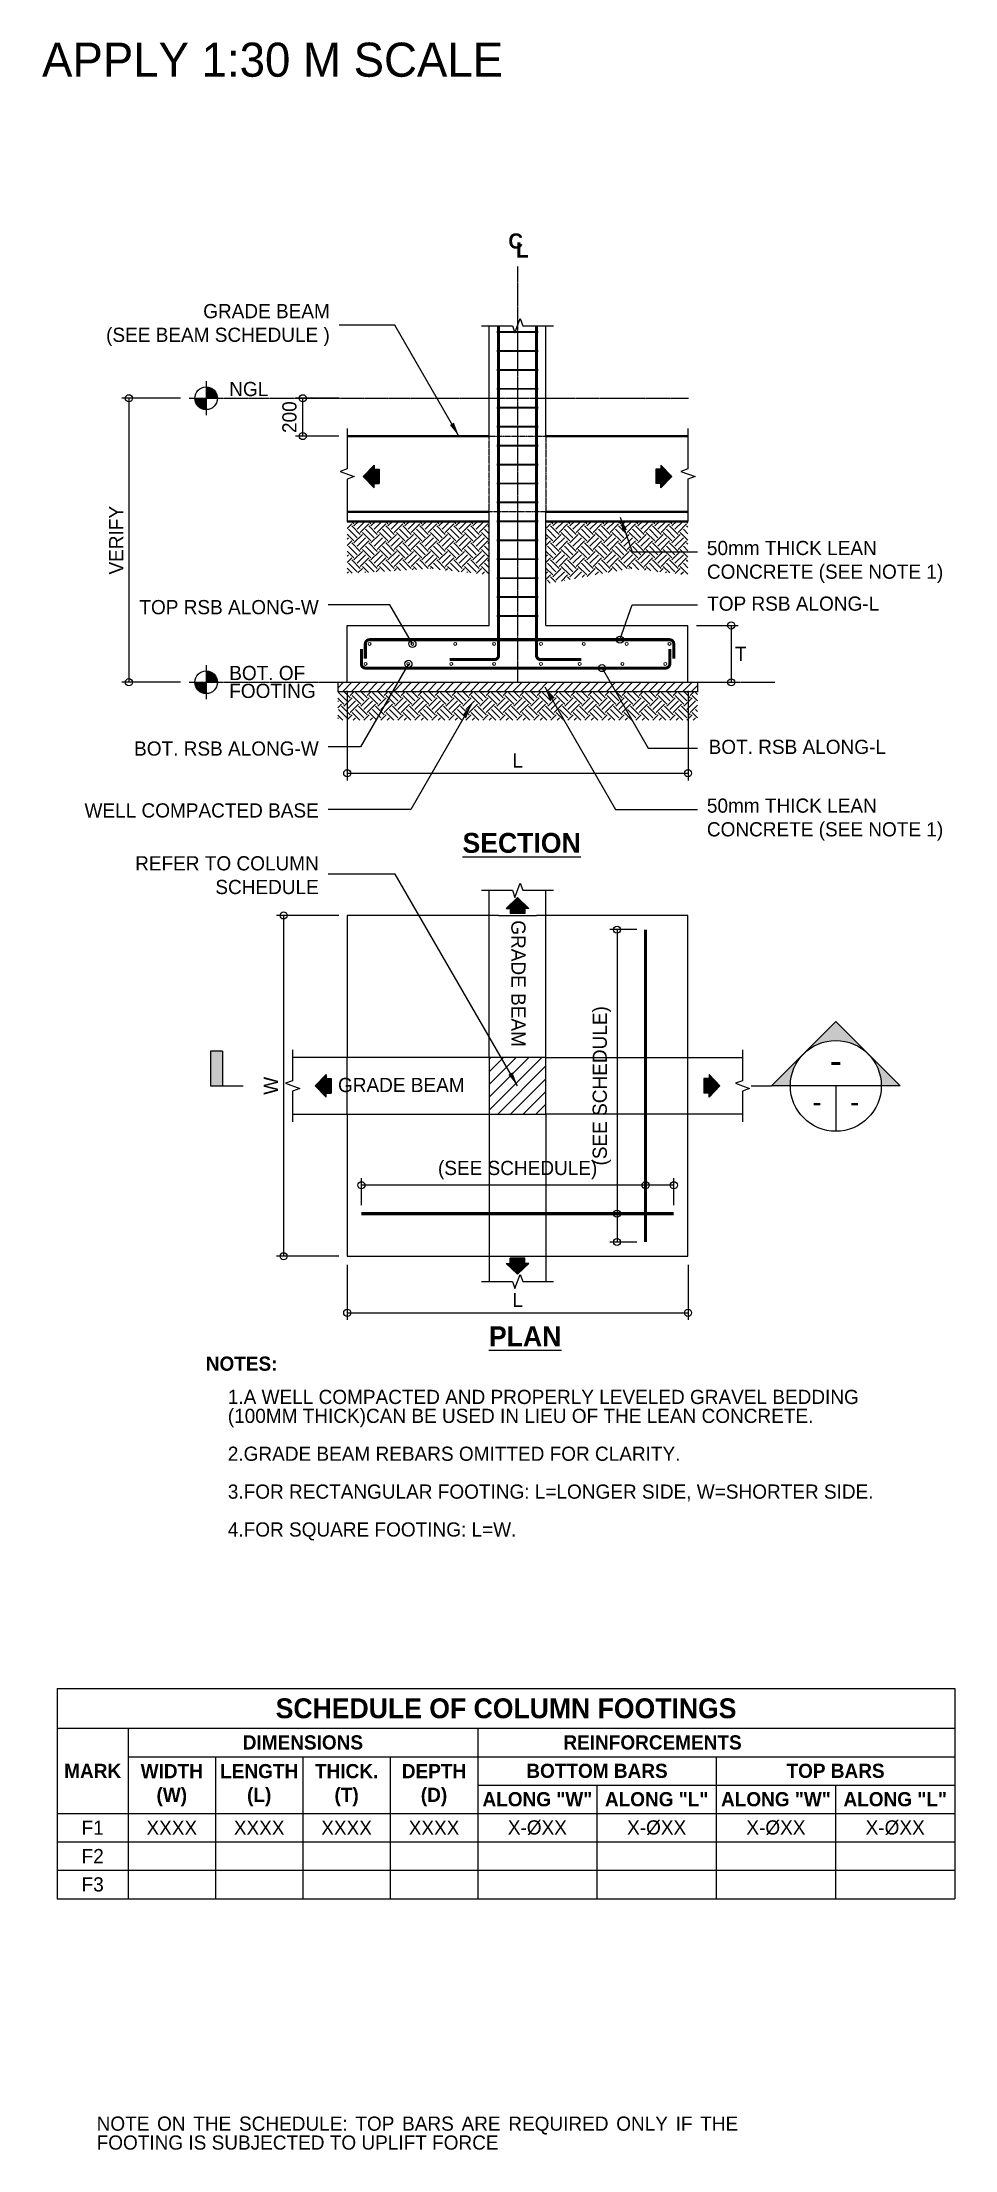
# Model space of a CAD drawing. Header units: millimetres. Extents: x 14750 to 19570, y 54146 to 65279.
import ezdxf

# ---------------------------------------------------------------- set-up
doc = ezdxf.new("R2010")
doc.units = ezdxf.units.MM
doc.header["$PDMODE"] = 3
doc.linetypes.add('CENTER2', pattern=[28.575, 19.05, -3.175, 3.175, -3.175])
doc.linetypes.add('HIDDEN2', pattern=[4.7625, 3.175, -1.5875])
for name, color, linetype in [('G-ANNO-DIM', 106, 'Continuous'), ('G-ANNO-SECTIONS', 4, 'Continuous'), ('G-ANNO-SYMBOLS', 4, 'Continuous'), ('G-ANNO-TEXT', 7, 'Continuous'), ('G-ANNO-TITLE', 7, 'Continuous'), ('G-GRID LINES', 8, 'Continuous'), ('G-HATCHES', 8, 'Continuous'), ('S-DETAILS', 254, 'Continuous'), ('S-REBARS', 162, 'Continuous')]:
    doc.layers.add(name, color=color, linetype=linetype)
doc.styles.add('Century', font='GOTHIC.TTF')
doc.styles.add('Century Bold', font='GOTHICB.TTF')
doc.dimstyles.new('DIM1_30', dxfattribs={"dimscale": 30, "dimtxt": 2.5, "dimasz": 2.5, "dimexe": 1.25, "dimexo": 1.5, "dimgap": 1, "dimtad": 1, "dimdec": 0, "dimtxsty": 'Century', "dimblk": 'SMALL', "dimcen": 2.5, "dimadec": 0, "dimazin": 0, "dimtfac": 1, "dimtdec": 0, "dimtmove": 0, "dimatfit": 3, "dimfxl": 1, "dimarcsym": 0})

# ---------------------------------------------------------------- blocks, each defined once
blk = doc.blocks.new('_Small')
at = {"color": 0, "linetype": 'ByBlock', "lineweight": -2}
blk.add_circle((0, 0), 0.25, dxfattribs=at)
blk = doc.blocks.new('*D7')
at = {"layer": 'Defpoints', "color": 0, "transparency": 16777216}
for p in [(16361, 60666), (16025, 58866), (16361, 58866)]:
    blk.add_point(p, dxfattribs=at)
at = {"layer": 'G-ANNO-DIM', "color": 0, "lineweight": -2, "transparency": 16777216}
for p, q in [((16316, 60666), (15987, 60666)), ((16025, 60666), (16025, 58866)), ((16316, 58866), (15987, 58866))]:
    blk.add_line(p, q, dxfattribs=at)
at = {"layer": 'G-ANNO-DIM', "color": 0, "lineweight": -2, "transparency": 16777216, "xscale": 75, "yscale": 75, "zscale": 75}
for p, rotation in [((16025, 60666), 90), ((16025, 58866), 270)]:
    blk.add_blockref('_Small', p, dxfattribs=dict(at, rotation=rotation))
at = {"layer": 'G-ANNO-DIM', "color": 0, "transparency": 16777216, "insert": (15957, 59766), "char_height": 75, "attachment_point": 5, "rotation": 90, "style": 'Century'}
blk.add_mtext('W', dxfattribs=at)
blk = doc.blocks.new('*D5')
at = {"layer": 'Defpoints', "color": 0, "transparency": 16777216}
for p in [(15526, 63398), (15208, 61898), (15526, 61898)]:
    blk.add_point(p, dxfattribs=at)
at = {"layer": 'G-ANNO-DIM', "color": 0, "lineweight": -2, "transparency": 16777216}
for p, q in [((15481, 63398), (15171, 63398)), ((15208, 63398), (15208, 61898)), ((15481, 61898), (15171, 61898))]:
    blk.add_line(p, q, dxfattribs=at)
at = {"layer": 'G-ANNO-DIM', "color": 0, "lineweight": -2, "transparency": 16777216, "xscale": 75, "yscale": 75, "zscale": 75}
for p, rotation in [((15208, 63398), 90), ((15208, 61898), 270)]:
    blk.add_blockref('_Small', p, dxfattribs=dict(at, rotation=rotation))
at = {"layer": 'G-ANNO-DIM', "color": 0, "transparency": 16777216, "insert": (15141, 62648), "char_height": 75, "attachment_point": 5, "rotation": 90, "style": 'Century'}
blk.add_mtext('VERIFY', dxfattribs=at)
blk = doc.blocks.new('*D8')
at = {"layer": 'Defpoints', "color": 0, "transparency": 16777216}
for p in [(16361, 61898), (18161, 61898), (18161, 61417)]:
    blk.add_point(p, dxfattribs=at)
at = {"layer": 'G-ANNO-DIM', "color": 0, "lineweight": -2, "transparency": 16777216}
for p, q in [((16361, 61853), (16361, 61379)), ((18161, 61853), (18161, 61379)), ((16361, 61417), (18161, 61417))]:
    blk.add_line(p, q, dxfattribs=at)
at = {"layer": 'G-ANNO-DIM', "color": 0, "lineweight": -2, "transparency": 16777216, "xscale": 75, "yscale": 75, "zscale": 75, "rotation": 180}
blk.add_blockref('_Small', (16361, 61417), dxfattribs=at)
at = {"layer": 'G-ANNO-DIM', "color": 0, "lineweight": -2, "transparency": 16777216, "xscale": 75, "yscale": 75, "zscale": 75}
blk.add_blockref('_Small', (18161, 61417), dxfattribs=at)
at = {"layer": 'G-ANNO-DIM', "color": 0, "transparency": 16777216, "insert": (17261, 61484), "char_height": 75, "attachment_point": 5, "style": 'Century'}
blk.add_mtext('L', dxfattribs=at)
blk = doc.blocks.new('*D9')
at = {"layer": 'Defpoints', "color": 0, "transparency": 16777216}
for p in [(16126, 63398), (16361, 63398), (16361, 63198)]:
    blk.add_point(p, dxfattribs=at)
at = {"layer": 'G-ANNO-DIM', "color": 0, "lineweight": -2, "transparency": 16777216}
for p, q in [((16316, 63398), (16088, 63398)), ((16126, 63198), (16126, 63398)), ((16316, 63198), (16088, 63198))]:
    blk.add_line(p, q, dxfattribs=at)
at = {"layer": 'G-ANNO-DIM', "color": 0, "lineweight": -2, "transparency": 16777216, "xscale": 75, "yscale": 75, "zscale": 75}
for p, rotation in [((16126, 63398), 90), ((16126, 63198), 270)]:
    blk.add_blockref('_Small', p, dxfattribs=dict(at, rotation=rotation))
at = {"layer": 'G-ANNO-DIM', "color": 0, "transparency": 16777216, "insert": (16056, 63298), "char_height": 75, "attachment_point": 5, "rotation": 90, "style": 'Century'}
blk.add_mtext('200', dxfattribs=at)
blk = doc.blocks.new('*D6')
at = {"layer": 'Defpoints', "color": 0, "transparency": 16777216}
for p in [(16361, 58866), (18161, 58866), (18161, 58567)]:
    blk.add_point(p, dxfattribs=at)
at = {"layer": 'G-ANNO-DIM', "color": 0, "lineweight": -2, "transparency": 16777216}
for p, q in [((16361, 58821), (16361, 58530)), ((18161, 58821), (18161, 58530)), ((16361, 58567), (18161, 58567))]:
    blk.add_line(p, q, dxfattribs=at)
at = {"layer": 'G-ANNO-DIM', "color": 0, "lineweight": -2, "transparency": 16777216, "xscale": 75, "yscale": 75, "zscale": 75, "rotation": 180}
blk.add_blockref('_Small', (16361, 58567), dxfattribs=at)
at = {"layer": 'G-ANNO-DIM', "color": 0, "lineweight": -2, "transparency": 16777216, "xscale": 75, "yscale": 75, "zscale": 75}
blk.add_blockref('_Small', (18161, 58567), dxfattribs=at)
at = {"layer": 'G-ANNO-DIM', "color": 0, "transparency": 16777216, "insert": (17261, 58635), "char_height": 75, "attachment_point": 5, "style": 'Century'}
blk.add_mtext('L', dxfattribs=at)
blk = doc.blocks.new('*D3')
at = {"layer": 'Defpoints', "color": 0, "transparency": 16777216}
for p in [(17936, 60591), (17786, 58941), (17936, 58941)]:
    blk.add_point(p, dxfattribs=at)
at = {"layer": 'G-ANNO-DIM', "color": 0, "lineweight": -2, "transparency": 16777216}
for p, q in [((17891, 60591), (17748, 60591)), ((17786, 60591), (17786, 58941)), ((17891, 58941), (17748, 58941))]:
    blk.add_line(p, q, dxfattribs=at)
at = {"layer": 'G-ANNO-DIM', "color": 0, "lineweight": -2, "transparency": 16777216, "xscale": 75, "yscale": 75, "zscale": 75}
for p, rotation in [((17786, 60591), 90), ((17786, 58941), 270)]:
    blk.add_blockref('_Small', p, dxfattribs=dict(at, rotation=rotation))
at = {"layer": 'G-ANNO-DIM', "color": 0, "transparency": 16777216, "insert": (17706, 59766), "char_height": 75, "width": 990.71, "attachment_point": 5, "rotation": 90, "style": 'Century'}
blk.add_mtext('(SEE SCHEDULE)', dxfattribs=at)
blk = doc.blocks.new('*D4')
at = {"layer": 'Defpoints', "color": 0, "transparency": 16777216}
for p in [(16436, 59241), (16436, 59091), (18086, 59091)]:
    blk.add_point(p, dxfattribs=at)
at = {"layer": 'G-ANNO-DIM', "color": 0, "lineweight": -2, "transparency": 16777216}
for p, q in [((16436, 59136), (16436, 59278)), ((18086, 59241), (16436, 59241)), ((18086, 59136), (18086, 59278))]:
    blk.add_line(p, q, dxfattribs=at)
at = {"layer": 'G-ANNO-DIM', "color": 0, "lineweight": -2, "transparency": 16777216, "xscale": 75, "yscale": 75, "zscale": 75, "rotation": 180}
blk.add_blockref('_Small', (16436, 59241), dxfattribs=at)
at = {"layer": 'G-ANNO-DIM', "color": 0, "lineweight": -2, "transparency": 16777216, "xscale": 75, "yscale": 75, "zscale": 75}
blk.add_blockref('_Small', (18086, 59241), dxfattribs=at)
at = {"layer": 'G-ANNO-DIM', "color": 0, "transparency": 16777216, "insert": (17261, 59321), "char_height": 75, "width": 1066.71, "attachment_point": 5, "style": 'Century'}
blk.add_mtext('(SEE SCHEDULE)', dxfattribs=at)
blk = doc.blocks.new('arrow')
at = {"layer": 'G-HATCHES'}
h = blk.add_hatch(color=256, dxfattribs=at)
h.dxf.hatch_style = 1
h.paths.add_polyline_path([(200860, 43821), (200860, 43677), (200682, 43677), (200682, 43175), (200860, 43175), (200860, 43031), (201237, 43426)])
for p, q in [((200682, 43677), (200682, 43175)), ((200860, 43677), (200682, 43677)), ((201237, 43426), (200860, 43821)), ((200860, 43821), (200860, 43677)), ((201237, 43426), (200860, 43031)), ((200860, 43175), (200682, 43175)), ((200860, 43031), (200860, 43175))]:
    blk.add_line(p, q)
blk = doc.blocks.new('Section Callout_tail')
h = blk.add_hatch(color=4)
h.dxf.hatch_style = 1
h.paths.add_polyline_path([(469, 0), (576, 0), (576, 305), (469, 305)])
at = {"color": 4}
for p, q in [((469, 305), (469, 0)), ((469, 305), (576, 305)), ((576, 305), (576, 0)), ((576, 0), (288, 0))]:
    blk.add_line(p, q, dxfattribs=at)
blk = doc.blocks.new('SECTION ARROW')
h = blk.add_hatch(color=256)
h.dxf.hatch_style = 1
h.paths.add_polyline_path([(113681, 446035, -0.198912), (114247, 446269), (114247, 446600)])
h.paths.add_polyline_path([(113116, 445469), (113681, 444903, -0.198912), (113447, 445469, -0.198912), (113681, 446035)])
h.paths.add_polyline_path([(114247, 444338), (114247, 444669, -0.198912), (113681, 444903)])
for p, q in [((114247, 446600), (113116, 445469)), ((114247, 446600), (114247, 446269)), ((114247, 444338), (113116, 445469)), ((114247, 444669), (114247, 444338)), ((114247, 443976), (114247, 444338))]:
    blk.add_line(p, q)
blk.add_circle((114247, 445469), 800)
blk = doc.blocks.new('datum1')
h = blk.add_hatch(color=256)
h.dxf.hatch_style = 1
h.paths.add_polyline_path([(2, 0, 0.414214), (0, 2), (0, 0)])
h.paths.add_polyline_path([(0, -2), (0, 0), (-2, 0, 0.414214)])
for p, q in [((-3, 0), (3, 0)), ((0, 3), (0, -3))]:
    blk.add_line(p, q)
blk.add_circle((0, 0), 2)

msp = doc.modelspace()

# ---------------------------------------------------------------- hatches: boundary and pattern name
at = {"layer": 'G-HATCHES'}
h = msp.add_hatch(dxfattribs=at)
h.set_pattern_fill('EARTH', color=256, scale=10, angle=45)
h.set_pattern_definition([(45, (-252528.745, 29552.23), (7e-15, 89.802561), [63.5, -63.5]), (45, (-252545.58, 29569.066), (7e-15, 89.802561), [63.5, -63.5]), (45, (-252562.42, 29585.904), (7e-15, 89.802561), [63.5, -63.5]), (135, (-252562.42, 29597.13), (-89.802561, 7e-15), [63.5, -63.5]), (135, (-252545.58, 29613.97), (-89.802561, 7e-15), [63.5, -63.5]), (135, (-252528.745, 29630.805), (-89.802561, 7e-15), [63.5, -63.5])])
h.paths.add_polyline_path([(17110.6, 62465.1), (17110.6, 62747.6), (16360.6, 62747.6), (16360.6, 62471.8), (16802.2, 62497.4)])
h = msp.add_hatch(dxfattribs=at)
h.set_pattern_fill('EARTH', color=256, scale=10, angle=45)
h.set_pattern_definition([(45, (-251478.745, 29552.23), (7e-15, 89.802561), [63.5, -63.5]), (45, (-251495.58, 29569.066), (7e-15, 89.802561), [63.5, -63.5]), (45, (-251512.42, 29585.904), (7e-15, 89.802561), [63.5, -63.5]), (135, (-251512.42, 29597.13), (-89.802561, 7e-15), [63.5, -63.5]), (135, (-251495.58, 29613.97), (-89.802561, 7e-15), [63.5, -63.5]), (135, (-251478.745, 29630.805), (-89.802561, 7e-15), [63.5, -63.5])])
h.paths.add_polyline_path([(18160.6, 62465.1), (18160.6, 62747.6), (17410.6, 62747.6), (17410.6, 62417.3), (17852.2, 62497.4)])
h = msp.add_hatch(dxfattribs=at)
h.set_pattern_fill('ANSI31', color=256, scale=10)
h.set_pattern_definition([(45, (-218525.997, 31645.535), (-22.4506403, 22.4506403), [])])
h.paths.add_polyline_path([(16360.6, 61897.6), (16310.6, 61897.6), (16310.6, 61847.6), (18210.6, 61847.6), (18210.6, 61897.6), (18160.6, 61897.6)])
h = msp.add_hatch(dxfattribs=at)
h.set_pattern_fill('EARTH', color=256, scale=10, angle=45)
h.set_pattern_definition([(45, (-86358.07, 7945.65), (7e-15, 89.80256), [63.5, -63.5]), (45, (-86374.906, 7962.487), (7e-15, 89.80256), [63.5, -63.5]), (45, (-86391.744, 7979.325), (7e-15, 89.80256), [63.5, -63.5]), (135, (-86391.744, 7990.55), (-89.80256, 7e-15), [63.5, -63.5]), (135, (-86374.906, 8007.39), (-89.80256, 7e-15), [63.5, -63.5]), (135, (-86358.07, 8024.226), (-89.80256, 7e-15), [63.5, -63.5])])
h.paths.add_polyline_path([(18210.6, 61847.6), (16310.6, 61847.6), (16310.6, 61697.6), (18210.6, 61697.6)])
h = msp.add_hatch(dxfattribs=at)
h.set_pattern_fill('ANSI31', scale=15)
h.set_pattern_definition([(45, (28135.396, 50457.325), (-33.67596, 33.67596), [])])
h.paths.add_polyline_path([(17410.6, 59915.8), (17110.6, 59915.8), (17110.6, 59615.8), (17410.6, 59615.8)])

# ---------------------------------------------------------------- linework, layer by layer
at = {"color": 6}
for p, q in [((14829.5, 56582.4), (19570.2, 56582.4)), ((14829.5, 56582.4), (14829.5, 55472.4)), ((19570.2, 56582.4), (19570.2, 55472.4)), ((14829.5, 56372.4), (19570.2, 56372.4)), ((15203.5, 56372.4), (15203.5, 55472.4)), ((17050.2, 56372.4), (17050.2, 55472.4)), ((15203.5, 56222.4), (19570.2, 56222.4)), ((18310.2, 56222.4), (18310.2, 55472.4)), ((17050.2, 56072.4), (19570.2, 56072.4)), ((14829.5, 55922.4), (19570.2, 55922.4)), ((14829.5, 55472.4), (19570.2, 55472.4))]:
    msp.add_line(p, q, dxfattribs=at)
at = {"color": 3}
for p, q in [((15665.2, 56222.4), (15665.2, 55472.4)), ((16126.9, 56222.4), (16126.9, 55472.4)), ((16588.6, 56222.4), (16588.6, 55472.4)), ((17680.2, 56072.4), (17680.2, 55472.4)), ((18940.2, 56072.4), (18940.2, 55472.4)), ((14829.5, 55772.4), (19570.2, 55772.4)), ((14829.5, 55622.4), (19570.2, 55622.4))]:
    msp.add_line(p, q, dxfattribs=at)
at = {"color": 8, "linetype": 'Continuous'}
for points in [[(17070.6, 63780.9), (17233.3, 63780.9), (17246.9, 63743.4), (17274.2, 63818.4), (17287.9, 63780.9), (17450.6, 63780.9)], [(16360.6, 63237.6), (16360.6, 63024.9), (16323.1, 63011.2), (16398.1, 62983.9), (16360.6, 62970.3), (16360.6, 62747.6)], [(18160.6, 63237.6), (18160.6, 63024.9), (18123.1, 63011.2), (18198.1, 62983.9), (18160.6, 62970.3), (18160.6, 62747.6)], [(17070.6, 60798.9), (17233.3, 60798.9), (17246.9, 60761.4), (17274.2, 60836.4), (17287.9, 60798.9), (17450.6, 60798.9)], [(16072.4, 59955.8), (16072.4, 59793.1), (16034.9, 59779.4), (16109.9, 59752.1), (16072.4, 59738.5), (16072.4, 59575.8)], [(18448.7, 59955.8), (18448.7, 59793.1), (18411.2, 59779.4), (18486.2, 59752.1), (18448.7, 59738.5), (18448.7, 59575.8)], [(17070.6, 58732.7), (17233.3, 58732.7), (17246.9, 58695.2), (17274.2, 58770.2), (17287.9, 58732.7), (17450.6, 58732.7)]]:
    msp.add_lwpolyline(points, dxfattribs=at)
at = {"layer": 'G-ANNO-DIM'}
for p, q in [((18205.6, 62197.6), (18426.7, 62197.6)), ((18389.2, 62197.6), (18389.2, 61897.6)), ((18155.6, 61897.6), (18426.7, 61897.6))]:
    msp.add_line(p, q, dxfattribs=at)
for centre in [(17936.7, 59240.8), (17785.6, 59090.8)]:
    msp.add_circle(centre, 18.8, dxfattribs=at)
at = {"layer": 'G-ANNO-SECTIONS', "color": 3}
for p, q in [((19181.7, 59765.8), (18701.7, 59765.8)), ((18941.7, 59765.8), (18941.7, 59525.8))]:
    msp.add_line(p, q, dxfattribs=at)
at = {"layer": 'G-GRID LINES', "linetype": 'CENTER2', "ltscale": 0.5}
for p, q in [((17260.6, 64094.4), (17260.6, 61897.6)), ((15525.9, 63397.6), (18165.6, 63397.6)), ((15525.9, 61897.6), (18619.6, 61897.6))]:
    msp.add_line(p, q, dxfattribs=at)
at = {"layer": 'S-DETAILS'}
for p, q in [((17110.6, 63197.6), (17110.6, 63780.9)), ((17410.6, 63197.6), (17410.6, 63780.9)), ((17110.6, 62197.6), (17110.6, 62797.6)), ((17410.6, 62197.6), (17410.6, 62797.6)), ((16360.6, 61897.6), (16360.6, 62197.6)), ((16360.6, 62197.6), (17110.6, 62197.6)), ((17410.6, 62197.6), (18160.6, 62197.6)), ((18160.6, 61897.6), (18160.6, 62197.6)), ((16310.6, 61897.6), (16310.6, 61847.6)), ((16310.6, 61897.6), (18210.6, 61897.6)), ((18210.6, 61847.6), (16310.6, 61847.6)), ((18210.6, 61897.6), (18210.6, 61847.6)), ((17110.6, 59915.8), (17110.6, 60798.9)), ((17410.6, 59915.8), (17410.6, 60798.9)), ((16360.6, 60665.8), (16360.6, 59915.8)), ((17160.6, 60665.8), (16360.6, 60665.8)), ((18160.6, 60665.8), (17360.6, 60665.8)), ((18160.6, 59915.8), (18160.6, 60665.8)), ((17110.6, 59915.8), (16072.4, 59915.8)), ((17410.6, 59915.8), (18448.7, 59915.8)), ((16072.4, 59615.8), (17110.6, 59615.8)), ((16360.6, 59615.8), (16360.6, 58865.8)), ((17110.6, 59615.8), (17110.6, 58732.7)), ((18448.7, 59615.8), (17410.6, 59615.8)), ((17410.6, 59615.8), (17410.6, 58732.7)), ((18160.6, 58865.8), (18160.6, 59615.8)), ((16360.6, 58865.8), (17110.6, 58865.8)), ((17410.6, 58865.8), (18160.6, 58865.8))]:
    msp.add_line(p, q, dxfattribs=at)
at = {"layer": 'S-DETAILS', "lineweight": 40}
for p, q in [((17110.6, 63197.6), (16360.6, 63197.6)), ((17410.6, 63197.6), (18160.6, 63197.6)), ((17110.6, 62797.6), (16360.6, 62797.6)), ((17410.6, 62797.6), (18160.6, 62797.6)), ((17110.6, 62747.6), (16360.6, 62747.6)), ((17410.6, 62747.6), (18160.6, 62747.6))]:
    msp.add_line(p, q, dxfattribs=at)
at = {"layer": 'S-DETAILS', "color": 8, "ltscale": 0.25}
for p, q in [((17160.6, 60665.8), (17360.6, 60665.8)), ((16360.6, 59615.8), (16360.6, 59915.8)), ((18160.6, 59615.8), (18160.6, 59915.8)), ((17110.6, 58865.8), (17410.6, 58865.8))]:
    msp.add_line(p, q, dxfattribs=at)
at = {"layer": 'S-DETAILS', "linetype": 'HIDDEN2', "ltscale": 0.5}
msp.add_lwpolyline([(17110.6, 63197.6), (17410.6, 63197.6), (17410.6, 62797.6), (17110.6, 62797.6)], close=True, dxfattribs=at)
at = {"layer": 'S-DETAILS', "color": 6}
msp.add_lwpolyline([(17410.6, 59915.8), (17110.6, 59915.8), (17110.6, 59615.8), (17410.6, 59615.8)], close=True, dxfattribs=at)
at = {"layer": 'S-REBARS'}
msp.add_line((17320.6, 62247.6), (17200.6, 62247.6), dxfattribs=at)
at = {"layer": 'S-REBARS', "color": 5, "const_width": 16}
for points in [[(16902.2, 62017.3), (17138.2, 62017.3, 0.4142136), (17160.6, 62039.7), (17160.6, 63780.9)], [(17596.6, 62017.3), (17382.9, 62017.3, -0.4142136), (17360.6, 62039.7), (17360.6, 63780.9)], [(17260.6, 62122.6), (16478.9, 62122.6, 0.4142136), (16456.6, 62100.2), (16456.6, 62022.6)], [(18085.6, 62022.6), (18085.6, 62100.2, 0.4142136), (18063.2, 62122.6), (17260.6, 62122.6)], [(16435.6, 62072.6), (16435.6, 61994.9, 0.4142136), (16457.9, 61972.6), (17260.6, 61972.6)], [(17260.6, 61972.6), (18042.2, 61972.6, 0.4142136), (18064.6, 61994.9), (18064.6, 62072.6)]]:
    msp.add_lwpolyline(points, format="xyb", dxfattribs=at)
at = {"layer": 'S-REBARS', "color": 4, "lineweight": 30, "const_width": 10}
for points in [[(17370.6, 63747.6), (17150.6, 63747.6)], [(17370.6, 63647.6), (17150.6, 63647.6)], [(17370.6, 63547.6), (17150.6, 63547.6)], [(17370.6, 63447.6), (17150.6, 63447.6)], [(17370.6, 63347.6), (17150.6, 63347.6)], [(17370.6, 63247.6), (17150.6, 63247.6)], [(17370.6, 63147.6), (17150.6, 63147.6)], [(17370.6, 63047.6), (17150.6, 63047.6)], [(17370.6, 62947.6), (17150.6, 62947.6)], [(17370.6, 62847.6), (17150.6, 62847.6)], [(17370.6, 62747.6), (17150.6, 62747.6)], [(17370.6, 62647.6), (17150.6, 62647.6)], [(17370.6, 62547.6), (17150.6, 62547.6)], [(17370.6, 62447.6), (17150.6, 62447.6)], [(17370.6, 62347.6), (17150.6, 62347.6)], [(17370.6, 62247.6), (17150.6, 62247.6)]]:
    msp.add_lwpolyline(points, dxfattribs=at)
at = {"layer": 'S-REBARS', "color": 5, "linetype": 'HIDDEN2', "const_width": 16}
for points in [[(17935.6, 58940.8), (17935.6, 60590.8)], [(16435.6, 59090.8), (18085.6, 59090.8)]]:
    msp.add_lwpolyline(points, dxfattribs=at)
at = {"layer": 'S-REBARS', "lineweight": 20}
for centre in [(16478.9, 62100.2), (16705.3, 62100.2), (16931.6, 62100.2), (17136.9, 62100.2), (17384.2, 62100.2), (17610.5, 62100.2), (17836.9, 62100.2), (18063.2, 62100.2), (16457.9, 61994.9), (16684.1, 61994.9), (16910.2, 61994.9), (17136.9, 61994.9), (17384.2, 61994.9), (17588.6, 61994.9), (17814.7, 61994.9), (18040.8, 61994.9)]:
    msp.add_circle(centre, 8, dxfattribs=at)

# ---------------------------------------------------------------- block references
at = {"layer": 'G-ANNO-DIM', "xscale": 75, "yscale": 75, "zscale": 75}
for p, rotation in [((18389.2, 62197.6), 90), ((18389.2, 61897.6), 270)]:
    msp.add_blockref('_Small', p, dxfattribs=dict(at, rotation=rotation))
at = {"layer": 'G-ANNO-SECTIONS', "xscale": 0.3000001566663809, "yscale": 0.3000001566663809, "zscale": 0.3000001566663809, "rotation": 270}
msp.add_blockref('SECTION ARROW', (-114699.1, 94039.9), dxfattribs=at)
at = {"layer": 'G-ANNO-SECTIONS', "xscale": -0.6000003133327618, "yscale": 0.6000003133327618, "zscale": 0.6000003133327618}
msp.add_blockref('Section Callout_tail', (15983.8, 59765.8), dxfattribs=at)
at = {"layer": 'G-ANNO-SYMBOLS', "xscale": 29.99999986708333, "yscale": 29.99999986708333, "zscale": 29.99999986708333}
for p in [(15615.9, 63397.6), (15615.9, 61897.6)]:
    msp.add_blockref('datum1', p, dxfattribs=at)
at = {"layer": 'S-DETAILS', "yscale": 0.1519617570523448, "zscale": 0.1519617570523448}
for p, xscale in [((47026.1, 56386), -0.1519617570523448), ((-12505, 56386), 0.1519617570523448), ((-12251.2, 53166.7), 0.1519617570523448)]:
    msp.add_blockref('arrow', p, dxfattribs=dict(at, xscale=xscale))
for p, xscale, rotation in [((10661.5, 30180.4), -0.1519617570523448, 269.9999999999968), ((46772.3, 53166.7), -0.1519617570523448, 359.9999999999968), ((10661.5, 89351.1), 0.1519617570523448, 270.0000000000031)]:
    msp.add_blockref('arrow', p, dxfattribs=dict(at, xscale=xscale, rotation=rotation))

# ---------------------------------------------------------------- texts
at = {"attachment_point": 5}
for s, insert, char_height, width, style in [('SCHEDULE OF COLUMN FOOTINGS', (17199.9, 56477.4), 105, 4740.751, 'Century Bold'), ('DIMENSIONS', (16126.9, 56297.4), 75, 1846.782, 'Century Bold'), ('REINFORCEMENTS', (17973.6, 56297.4), 75, 1846.782, 'Century Bold'), ('MARK', (15016.5, 56147.4), 75, 373.969, 'Century Bold'), ('WIDTH\\P(W)', (15434.3, 56072.4), 75, 461.695, 'Century Bold'), ('LENGTH\\P(L)', (15896, 56072.4), 75, 461.695, 'Century Bold'), ('THICK.\\P(T)', (16357.7, 56072.4), 75, 461.695, 'Century Bold'), ('DEPTH\\P(D)', (16819.4, 56072.4), 75, 461.695, 'Century Bold'), ('BOTTOM BARS', (17680.2, 56147.4), 75, 1260, 'Century Bold'), ('TOP BARS', (18940.2, 56147.4), 75, 1260, 'Century Bold'), ('ALONG "W"', (17365.2, 55997.4), 75, 630, 'Century Bold'), ('ALONG "L"', (17995.2, 55997.4), 75, 630, 'Century Bold'), ('ALONG "W"', (18625.2, 55997.4), 75, 630, 'Century Bold'), ('ALONG "L"', (19255.2, 55997.4), 75, 630, 'Century Bold'), ('X-%%CXX', (17365.2, 55847.4), 75, 630, 'Century'), ('X-%%CXX', (17995.2, 55847.4), 75, 630, 'Century'), ('X-%%CXX', (18625.2, 55847.4), 75, 630, 'Century'), ('X-%%CXX', (19255.2, 55847.4), 75, 630, 'Century'), ('F1', (15016.5, 55847.4), 75, 373.969, 'Century'), ('XXXX', (15434.3, 55847.4), 75, 461.695, 'Century'), ('XXXX', (15896, 55847.4), 75, 461.695, 'Century'), ('XXXX', (16357.7, 55847.4), 75, 461.695, 'Century'), ('XXXX', (16819.4, 55847.4), 75, 461.695, 'Century'), ('F2', (15016.5, 55697.4), 75, 373.969, 'Century'), ('F3', (15016.5, 55547.4), 75, 373.969, 'Century')]:
    msp.add_mtext(s, dxfattribs=dict(at, insert=insert, char_height=char_height, width=width, style=style))
at = {"layer": 'Defpoints', "style": 'Century'}
msp.add_text('APPLY 1:30 M SCALE', height=180, dxfattribs=at).set_placement((14749.2, 65096.1))
at = {"layer": 'G-ANNO-DIM', "color": 7, "char_height": 80, "width": 142.382, "attachment_point": 1, "style": 'Century'}
for s, insert in [('{\\fCentury Gothic|b1|i0|c0|p34;C}', (17212, 64268.5)), ('{\\fCentury Gothic|b1|i0|c0|p34;L}', (17253.1, 64221.1))]:
    msp.add_mtext(s, dxfattribs=dict(at, insert=insert))
at = {"layer": 'G-ANNO-DIM', "char_height": 75, "style": 'Century'}
for s, insert, width, attachment_point in [('\\pxqr;GRADE BEAM \\P(SEE BEAM SCHEDULE )', (16268.9, 63784.3), 1740.634, 6), ('\\pxql;50mm THICK LEAN CONCRETE (SEE NOTE 1)', (18260.6, 62533.1), 1350.666, 4), ('TOP RSB ALONG-L', (18262.2, 62312.5), 1350.666, 4), ('TOP RSB ALONG-W', (16210.6, 62294), 1292.459, 6), ('BOT. RSB ALONG-W', (16210.6, 61547.1), 1292.459, 6), ('BOT. RSB ALONG-L', (18269.9, 61555.9), 1350.666, 4), ('\\pxqr;WELL COMPACTED BASE', (16210.6, 61220.2), 1292.459, 6), ('\\pxql;50mm THICK LEAN CONCRETE (SEE NOTE 1)', (18260.6, 61172.3), 1350.666, 4), ('\\pxqr;REFER TO COLUMN SCHEDULE', (16210.6, 60878.3), 1368.538, 6), ('{\\fCentury Gothic|b1|i0|c0|p34;NOTES:}', (15614, 58336), 351.101, 1), ('\\pxsm0.8;1.A WELL COMPACTED AND PROPERLY LEVELED GRAVEL BEDDING (100MM THICK)CAN BE USED IN LIEU OF THE LEAN CONCRETE. \\P\\pqj;\\P2.GRADE BEAM REBARS OMITTED FOR CLARITY.\\P\\P3.FOR RECTANGULAR FOOTING: L=LONGER SIDE, W=SHORTER SIDE.\\P\\P4.FOR SQUARE FOOTING: L=W.', (15730.3, 58160.3), 3378.53, 1)]:
    msp.add_mtext(s, dxfattribs=dict(at, insert=insert, width=width, attachment_point=attachment_point))
at = {"layer": 'G-ANNO-DIM', "insert": (18439.7, 62047.6), "char_height": 75, "attachment_point": 5, "style": 'Century'}
msp.add_mtext('T', dxfattribs=at)
at = {"layer": 'G-ANNO-DIM', "color": 10, "insert": (15037.4, 54321.9), "char_height": 75, "width": 3378.53, "attachment_point": 1, "style": 'Century'}
msp.add_mtext('\\pxsm0.8,qj;NOTE ON THE SCHEDULE: TOP BARS ARE REQUIRED ONLY IF THE FOOTING IS SUBJECTED TO UPLIFT FORCE', dxfattribs=at)
at = {"layer": 'G-ANNO-SECTIONS', "attachment_point": 5, "style": 'Century'}
for s, insert, char_height, width in [('\\pxqc;-', (18941.7, 59900.8), 150, 474.275), ('-', (18842.6, 59680.9), 105, 198.213), ('-', (19040.8, 59680.9), 105, 198.213)]:
    msp.add_mtext(s, dxfattribs=dict(at, insert=insert, char_height=char_height, width=width))
at = {"layer": 'G-ANNO-TEXT', "insert": (17264.7, 60306), "char_height": 75, "width": 1052.809, "attachment_point": 5, "rotation": 270, "style": 'Century'}
msp.add_mtext('GRADE BEAM', dxfattribs=at)
at = {"layer": 'G-ANNO-TEXT', "insert": (16646.7, 59770), "char_height": 75, "width": 1052.809, "attachment_point": 5, "style": 'Century'}
msp.add_mtext('GRADE BEAM', dxfattribs=at)
at = {"layer": 'G-ANNO-TITLE', "char_height": 104.999, "attachment_point": 1, "style": 'Century'}
for s, width, insert in [('\\pxt22;{\\fCentury Gothic|b1|i0|c0|p34;\\LSECTION}', 740.531, (16970, 61101.8)), ('\\pxt22;{\\fCentury Gothic|b1|i0|c0|p34;\\LPLAN}', 539.854, (17109.7, 58495.5))]:
    msp.add_mtext_dynamic_manual_height_columns(s, width=width, gutter_width=1, heights=[0], dxfattribs=dict(at, insert=insert))
at = {"layer": 'G-GRID LINES', "color": 7, "char_height": 75, "width": 1195.276, "attachment_point": 1, "style": 'Century'}
for s, insert in [('NGL', (15737.8, 63484.2)), ('BOT. OF', (15737.8, 61984.2)), ('FOOTING', (15737.8, 61889.7))]:
    msp.add_mtext(s, dxfattribs=dict(at, insert=insert))

# ---------------------------------------------------------------- dimensions: what is measured, and where the dimension line sits
at = {"layer": 'G-ANNO-DIM'}
for base, p1, p2, text, picture, middle in [((15208.3, 61897.6), (15525.9, 63397.6), (15525.9, 61897.6), 'VERIFY', '*D5', (15140.8, 62647.6)), ((16024.7, 58865.8), (16360.6, 60665.8), (16360.6, 58865.8), 'W', '*D7', (15957.2, 59765.8))]:
    dim = msp.add_linear_dim(base=base, p1=p1, p2=p2, angle=90, text=text, dimstyle='DIM1_30', dxfattribs=at)
    dim.commit()
    dim.dimension.update_dxf_attribs({"geometry": picture, "text_midpoint": middle})
dim = msp.add_linear_dim(base=(16125.7, 63397.6), p1=(16360.6, 63197.6), p2=(16360.6, 63397.6), angle=90, dimstyle='DIM1_30', dxfattribs=at)
dim.commit()
dim.dimension.update_dxf_attribs({"geometry": '*D9', "text_midpoint": (16125.7, 63297.6), "dimtype": 160})
for base, p1, p2, picture, middle in [((18160.6, 61416.7), (16360.6, 61897.6), (18160.6, 61897.6), '*D8', (17260.6, 61484.2)), ((18160.6, 58567.5), (16360.6, 58865.8), (18160.6, 58865.8), '*D6', (17260.6, 58635))]:
    dim = msp.add_linear_dim(base=base, p1=p1, p2=p2, text='L', dimstyle='DIM1_30', dxfattribs=at)
    dim.commit()
    dim.dimension.update_dxf_attribs({"geometry": picture, "text_midpoint": middle})
dim = msp.add_linear_dim(base=(17785.6, 58940.8), p1=(17935.6, 60590.8), p2=(17935.6, 58940.8), angle=90, text='(SEE SCHEDULE)', dimstyle='DIM1_30', dxfattribs=at)
dim.commit()
dim.dimension.update_dxf_attribs({"geometry": '*D3', "text_midpoint": (17785.6, 59765.8), "dimtype": 160})
dim = msp.add_linear_dim(base=(16435.6, 59240.8), p1=(18085.6, 59090.8), p2=(16435.6, 59090.8), text='(SEE SCHEDULE)', dimstyle='DIM1_30', dxfattribs=at)
dim.commit()
dim.dimension.update_dxf_attribs({"geometry": '*D4', "text_midpoint": (17260.6, 59240.8), "dimtype": 160})

# ---------------------------------------------------------------- leaders
msp.add_leader([(16951.2, 63197.6), (16612.4, 63784.3), (16318.9, 63784.3)], dimstyle='DIM1_30', dxfattribs=at)
for points, override in [([(17802, 62770.3), (17865.6, 62587.2), (18210.6, 62587.2)], {"dimtad": 0}), ([(16705.3, 62100.2), (16585.9, 62307), (16260.6, 62307)], {"dimldrblk": 'Small'}), ([(17801.5, 62122.6), (17865.6, 62307), (18210.6, 62307)], {"dimldrblk": 'Small'}), ([(16684.1, 61994.9), (16431, 61556.6), (16260.6, 61556.6)], {"dimldrblk": 'Small'}), ([(17706.8, 61972.6), (17950.6, 61550.3), (18210.6, 61550.3)], {"dimldrblk": 'Small'}), ([(17404.4, 61872.9), (17777.7, 61226.4), (18210.6, 61226.4)], {"dimgap": 1, "dimtad": 0}), ([(17016.9, 61781.6), (16696.3, 61226.4), (16260.6, 61226.4)], {"dimgap": 1, "dimtad": 0}), ([(17260.6, 59765.8), (16614.6, 60884.5), (16260.6, 60884.5)], {"dimgap": 1, "dimtad": 0})]:
    msp.add_leader(points, dimstyle='DIM1_30', override=override, dxfattribs=at)

doc.saveas('drawing.dxf')
